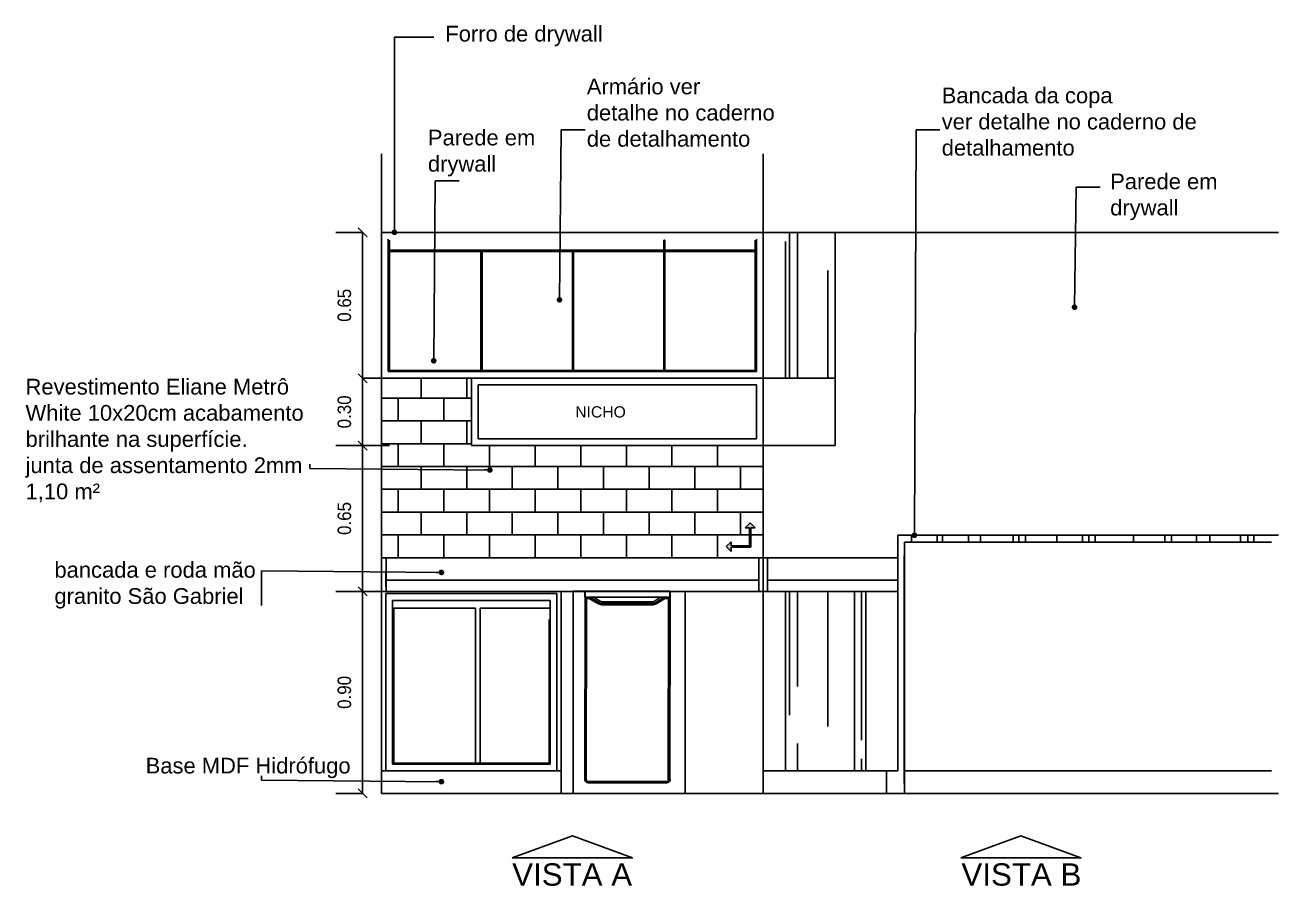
# Model space of a CAD drawing. Header units: millimetres. Extents: x 7034 to 7235, y -465 to -378.
# Drawn here: x 7092.75 to 7098.32, y -422.63 to -418.79 of the extents above; entities that cross this region are included whole.
import ezdxf

# ---------------------------------------------------------------- set-up
doc = ezdxf.new("R2010")
doc.units = ezdxf.units.MM
doc.header["$LTSCALE"] = 0.005
doc.linetypes.add('CONTINUO', pattern=[0])
doc.layers.get('0').update_dxf_attribs({"linetype": 'CONTINUO'})
doc.layers.get('DEFPOINTS').update_dxf_attribs({"linetype": 'CONTINUO', "lineweight": 15})
for name, color, linetype in [('- COTAS', 12, 'Continuous'), ('.DETALHES PRETO', 250, 'Continuous'), ('0-COTAS', 12, 'Continuous'), ('252', 252, 'Continuous'), ('ARQ-TEXTO', 3, 'Continuous'), ('ARQ_ALVENARIA', 6, 'Continuous'), ('ARQ_ESQUADRIA', 5, 'Continuous'), ('ARQ_TXT_AMBIENTE', 3, 'Continuous'), ('DETALHES', 4, 'Continuous'), ('LL_DETALHES PRETO', 250, 'Continuous'), ('NN_COTA', 1, 'Continuous'), ('NN_GESSO', 5, 'Continuous')]:
    doc.layers.add(name, color=color, linetype=linetype)
doc.layers.add('ARQ_MOB', color=252, linetype='Continuous', lineweight=5)
doc.styles.add('50', font='ARIALN.TTF', dxfattribs={"height": 0.1})
doc.styles.add('ARQ', font='arial.ttf', dxfattribs={"width": 0.9})
doc.styles.add('R80-20', font='simplex.shx', dxfattribs={"height": 0.04})
doc.styles.get("Standard").update_dxf_attribs({"font": 'arial.ttf'})
doc.dimstyles.new('1-40', dxfattribs={"dimtxt": 0.06, "dimasz": 0.04, "dimexe": 0.1195, "dimexo": 0.1, "dimgap": 0.05, "dimtad": 1, "dimzin": 0, "dimdsep": 46, "dimtxsty": 'ARQ', "dimblk": 'OBLIQUE', "dimcen": 0.09, "dimclrd": 1, "dimclre": 1, "dimclrt": 7, "dimadec": 0, "dimazin": 0, "dimtm": 1e-09, "dimtfac": 1, "dimtofl": 0, "dimtmove": 0, "dimatfit": 3, "dimfxl": 0.1, "dimfxlon": 1, "dimtolj": 1, "dimtzin": 0, "dimlwd": -1, "dimlwe": -1, "dimarcsym": 0})
doc.dimstyles.new('50', dxfattribs={"dimscale": 0, "dimtxt": 0.1, "dimasz": 0.025, "dimexe": 0.05, "dimexo": 0.05, "dimgap": 0.01, "dimtad": 1, "dimdec": 0, "dimlfac": 100, "dimzin": 0, "dimdsep": 46, "dimtxsty": '50', "dimblk": 'DOT', "dimcen": 0.02, "dimclrd": 1, "dimclre": 1, "dimclrt": 7, "dimadec": 0, "dimazin": 0, "dimtfac": 1, "dimtdec": 0, "dimtofl": 0, "dimtmove": 2, "dimatfit": 2, "dimldrblk": 'DOT', "dimfxl": 0.05, "dimtolj": 1, "dimtzin": 0, "dimlwd": -1, "dimarcsym": 0})
pattern_1 = [(90, (-2.34576, 7e-13), (-0.254, 0.5588), [3.81, -0.508, 1.27, -0.254]), (90, (-2.47276, 0.33782), (-0.33782, -0.254), [0.762, -0.08382, 1.524, -0.1905]), (90, (-2.56166, 0.127), (-0.17018, 1.3208), [2.032, -0.3556, 1.016, -0.254])]

# ---------------------------------------------------------------- blocks, each defined once
blk = doc.blocks.new('_DOT')
at = {"color": 0, "linetype": 'ByBlock'}
blk.add_line((-0.5, 0), (-1, 0), dxfattribs=at)
at = {"color": 0, "linetype": 'ByBlock', "const_width": 0.5}
blk.add_lwpolyline([(-0.25, 0, 1), (0.25, 0, 1)], format="xyb", close=True, dxfattribs=at)
blk = doc.blocks.new('DOT')
at = {"layer": 'ARQ-TEXTO', "color": 0, "linetype": 'ByBlock'}
blk.add_line((-0.5, 0), (-1, 0), dxfattribs=at)
at = {"layer": 'ARQ-TEXTO', "color": 0, "linetype": 'ByBlock', "const_width": 0.5}
blk.add_lwpolyline([(-0.25, 0, 1), (0.25, 0, 1)], format="xyb", close=True, dxfattribs=at)
blk = doc.blocks.new('seta')
at = {"layer": 'NN_COTA', "transparency": 33554549}
h = blk.add_hatch(dxfattribs=at)
h.set_pattern_fill('ANGLE', color=256)
h.set_pattern_definition([(0, (-0.006, 0.008), (0, 6.985), [5.08, -1.905]), (90, (-0.006, 0.008), (-6.985, 4e-16), [5.08, -1.905])])
h.paths.add_polyline_path([(17.271, -37.7472), (17.5387, -37.846), (17.8064, -37.7472)])
at = {"layer": 'NN_COTA'}
blk.add_lwpolyline([(17.271, -37.7472), (17.8064, -37.7472), (17.5387, -37.846), (17.271, -37.7472)], dxfattribs=at)
blk = doc.blocks.new('_OBLIQUE')
at = {"color": 0, "linetype": 'ByBlock'}
blk.add_line((-0.5, -0.5), (0.5, 0.5), dxfattribs=at)
blk = doc.blocks.new('*D71')
at = {"layer": '- COTAS', "color": 1, "transparency": 16777216}
for p, q in [((7094.2549, -421.317), (7094.1354, -421.317)), ((7094.2549, -422.217), (7094.2549, -421.317)), ((7094.2549, -422.217), (7094.1354, -422.217))]:
    blk.add_line(p, q, dxfattribs=at)
at = {"layer": 'DEFPOINTS', "color": 0, "transparency": 16777216}
for p in [(7094.2549, -421.317), (7094.3397, -421.317), (7094.3397, -422.217)]:
    blk.add_point(p, dxfattribs=at)
at = {"layer": '- COTAS', "color": 1, "transparency": 16777216, "xscale": 0.04, "yscale": 0.04, "zscale": 0.04}
for p, rotation in [((7094.2549, -421.317), 90), ((7094.2549, -422.217), 270)]:
    blk.add_blockref('_OBLIQUE', p, dxfattribs=dict(at, rotation=rotation))
at = {"layer": '- COTAS', "color": 7, "transparency": 16777216, "insert": (7094.1743, -421.767), "char_height": 0.06, "attachment_point": 5, "rotation": 90, "style": 'ARQ'}
blk.add_mtext('\\A1;0.90', dxfattribs=at)
blk = doc.blocks.new('*D72')
at = {"layer": '- COTAS', "color": 1, "transparency": 16777216}
for p, q in [((7094.2549, -420.667), (7094.1354, -420.667)), ((7094.2549, -421.317), (7094.2549, -420.667)), ((7094.2549, -421.317), (7094.3744, -421.317))]:
    blk.add_line(p, q, dxfattribs=at)
at = {"layer": 'DEFPOINTS', "color": 0, "transparency": 16777216}
for p in [(7094.2549, -420.667), (7094.2549, -420.667), (7094.2549, -421.317)]:
    blk.add_point(p, dxfattribs=at)
at = {"layer": '- COTAS', "color": 1, "transparency": 16777216, "xscale": 0.04, "yscale": 0.04, "zscale": 0.04}
for p, rotation in [((7094.2549, -420.667), 90), ((7094.2549, -421.317), 270)]:
    blk.add_blockref('_OBLIQUE', p, dxfattribs=dict(at, rotation=rotation))
at = {"layer": '- COTAS', "color": 7, "transparency": 16777216, "insert": (7094.1743, -420.992), "char_height": 0.06, "attachment_point": 5, "rotation": 90, "style": 'ARQ'}
blk.add_mtext('\\A1;0.65', dxfattribs=at)
blk = doc.blocks.new('*D73')
at = {"layer": '- COTAS', "color": 1, "transparency": 16777216}
for p, q in [((7094.2549, -420.367), (7094.3744, -420.367)), ((7094.2549, -420.667), (7094.2549, -420.367)), ((7094.2549, -420.667), (7094.3744, -420.667))]:
    blk.add_line(p, q, dxfattribs=at)
at = {"layer": 'DEFPOINTS', "color": 0, "transparency": 16777216}
for p in [(7094.2549, -420.367), (7094.2549, -420.367), (7094.2549, -420.667)]:
    blk.add_point(p, dxfattribs=at)
at = {"layer": '- COTAS', "color": 1, "transparency": 16777216, "xscale": 0.04, "yscale": 0.04, "zscale": 0.04}
for p, rotation in [((7094.2549, -420.367), 90), ((7094.2549, -420.667), 270)]:
    blk.add_blockref('_OBLIQUE', p, dxfattribs=dict(at, rotation=rotation))
at = {"layer": '- COTAS', "color": 7, "transparency": 16777216, "insert": (7094.1743, -420.517), "char_height": 0.06, "attachment_point": 5, "rotation": 90, "style": 'ARQ'}
blk.add_mtext('\\A1;0.30', dxfattribs=at)
blk = doc.blocks.new('*D74')
at = {"layer": '- COTAS', "color": 1, "transparency": 16777216}
for p, q in [((7094.2549, -419.717), (7094.1354, -419.717)), ((7094.2549, -420.367), (7094.2549, -419.717)), ((7094.2549, -420.367), (7094.3744, -420.367))]:
    blk.add_line(p, q, dxfattribs=at)
at = {"layer": 'DEFPOINTS', "color": 0, "transparency": 16777216}
for p in [(7094.2549, -419.717), (7094.3397, -419.717), (7094.2549, -420.367)]:
    blk.add_point(p, dxfattribs=at)
at = {"layer": '- COTAS', "color": 1, "transparency": 16777216, "xscale": 0.04, "yscale": 0.04, "zscale": 0.04}
for p, rotation in [((7094.2549, -419.717), 90), ((7094.2549, -420.367), 270)]:
    blk.add_blockref('_OBLIQUE', p, dxfattribs=dict(at, rotation=rotation))
at = {"layer": '- COTAS', "color": 7, "transparency": 16777216, "insert": (7094.1743, -420.042), "char_height": 0.06, "attachment_point": 5, "rotation": 90, "style": 'ARQ'}
blk.add_mtext('\\A1;0.65', dxfattribs=at)
blk = doc.blocks.new('558')
at = {"layer": 'ARQ_MOB', "true_color": 0xed1f24}
h = blk.add_hatch(color=240, dxfattribs=at)
h.dxf.hatch_style = 1
h.paths.add_polyline_path([(32.186, -99.96), (31.924, -99.96), (31.924, -99.904), (31.859, -99.969), (31.924, -100.035), (31.924, -99.979), (32.166, -99.979), (32.166, -100.221), (32.111, -100.221), (32.176, -100.287), (32.242, -100.221), (32.186, -100.221)])
at = {"layer": '0-COTAS'}
blk.add_line((32.186, -99.96), (32.186, -100.221), dxfattribs=at)
at = {"layer": 'NN_COTA'}
for p, q in [((31.924, -99.904), (31.859, -99.969)), ((31.859, -99.969), (31.924, -100.035)), ((31.924, -99.96), (31.924, -99.904)), ((32.186, -99.96), (31.924, -99.96)), ((31.924, -100.035), (31.924, -99.979)), ((31.924, -99.979), (32.166, -99.979)), ((32.166, -99.979), (32.166, -100.221)), ((32.166, -100.221), (32.111, -100.221)), ((32.111, -100.221), (32.176, -100.287)), ((32.176, -100.287), (32.242, -100.221)), ((32.242, -100.221), (32.186, -100.221))]:
    blk.add_line(p, q, dxfattribs=at)

msp = doc.modelspace()

# ---------------------------------------------------------------- hatches: boundary and pattern name
at = {"layer": '.DETALHES PRETO'}
h = msp.add_hatch(dxfattribs=at)
h.set_pattern_fill('AR-RROOF', color=37, scale=0.01, angle=90)
h.set_pattern_definition(pattern_1)
h.paths.add_polyline_path([(7096.3597, -419.717), (7096.0397, -419.717), (7096.0397, -420.367), (7096.3597, -420.367)])
h = msp.add_hatch(dxfattribs=at)
h.set_pattern_fill('AR-RROOF', color=37, scale=0.01, angle=90)
h.set_pattern_definition(pattern_1)
h.paths.add_polyline_path([(7098.3347, -421.067), (7096.6397, -421.067), (7096.6397, -422.217), (7096.6697, -422.217), (7096.6697, -421.097), (7098.3047, -421.097), (7098.3047, -422.217), (7098.3347, -422.217)])
h = msp.add_hatch(dxfattribs=at)
h.set_pattern_fill('AR-RROOF', color=37, scale=0.01, angle=90)
h.set_pattern_definition(pattern_1)
h.paths.add_polyline_path([(7096.6397, -421.317), (7096.0397, -421.317), (7096.0397, -422.117), (7096.6397, -422.117)])
at = {"layer": '252'}
h = msp.add_hatch(dxfattribs=at)
h.set_pattern_fill('AR-B816', color=256, scale=0.0005)
h.set_pattern_definition([(0, (7096.03971, -421.16699), (0, 0.1016), []), (90, (7096.03971, -421.16699), (-0.1016, 0.1016), [0.1016, -0.1016])])
h.paths.add_polyline_path([(7096.0397, -420.667), (7094.7397, -420.667), (7094.7397, -420.367), (7094.3397, -420.367), (7094.3397, -421.167), (7094.3597, -421.167), (7096.0197, -421.167), (7096.0397, -421.167)])
h.paths.add_polyline_path([(7095.8756, -421.1662), (7095.8974, -421.1444), (7095.8974, -421.163), (7095.9783, -421.163), (7095.9783, -421.0821), (7095.9597, -421.0821), (7095.9815, -421.0603), (7096.0034, -421.0821), (7095.9848, -421.0821), (7095.9848, -421.1695), (7095.8974, -421.1695), (7095.8974, -421.1881)])

# ---------------------------------------------------------------- linework, layer by layer
at = {"layer": '.DETALHES PRETO'}
for p, q in [((7094.3397, -419.717), (7094.3397, -420.147)), ((7096.0397, -419.717), (7094.3397, -419.717)), ((7096.0397, -420.147), (7096.0397, -419.717)), ((7094.3697, -419.747), (7094.3697, -420.337)), ((7096.0097, -419.797), (7094.3697, -419.797)), ((7094.3747, -419.752), (7094.3747, -420.332)), ((7094.7822, -419.797), (7094.7822, -420.332)), ((7094.7872, -419.797), (7094.7872, -420.332)), ((7095.1897, -419.797), (7095.1897, -420.332)), ((7095.1947, -419.797), (7095.1947, -420.332)), ((7095.5972, -419.752), (7095.5972, -420.332)), ((7095.6022, -419.752), (7095.5972, -419.752)), ((7095.6022, -419.752), (7095.6022, -420.332)), ((7096.0047, -420.332), (7096.0047, -419.752)), ((7096.0097, -420.337), (7096.0097, -419.747)), ((7094.7822, -419.802), (7094.3747, -419.802)), ((7095.1897, -419.802), (7094.7872, -419.802)), ((7095.5972, -419.802), (7095.1947, -419.802)), ((7096.0047, -419.802), (7095.6022, -419.802)), ((7094.7822, -420.112), (7094.7872, -420.112)), ((7095.1897, -420.112), (7095.1947, -420.112)), ((7095.5972, -420.112), (7095.6022, -420.112)), ((7094.3697, -420.337), (7096.0097, -420.337)), ((7094.3747, -420.332), (7094.7822, -420.332)), ((7094.7872, -420.332), (7095.1897, -420.332)), ((7095.1947, -420.332), (7095.5972, -420.332)), ((7095.6022, -420.332), (7096.0047, -420.332)), ((7094.3397, -420.367), (7094.7397, -420.367)), ((7094.7397, -420.667), (7094.7397, -420.367)), ((7094.7397, -420.367), (7096.0397, -420.367)), ((7094.7397, -420.367), (7096.0397, -420.367)), ((7096.0097, -420.397), (7094.7697, -420.397)), ((7094.7697, -420.397), (7094.7697, -420.637)), ((7096.0097, -420.637), (7096.0097, -420.397)), ((7096.0397, -420.367), (7096.0397, -420.667)), ((7096.3597, -420.667), (7096.3597, -420.367)), ((7096.0397, -420.667), (7094.7397, -420.667)), ((7094.7697, -420.637), (7096.0097, -420.637)), ((7096.0397, -420.667), (7096.3597, -420.667)), ((7096.6397, -421.067), (7098.3347, -421.067)), ((7096.6397, -422.117), (7096.6397, -421.067)), ((7096.6697, -421.097), (7098.3047, -421.097)), ((7096.6697, -422.217), (7096.6697, -421.097)), ((7094.3597, -421.167), (7094.3397, -421.167)), ((7094.3595, -421.297), (7094.3597, -421.167)), ((7094.3597, -421.167), (7096.0197, -421.167)), ((7096.0197, -421.317), (7096.0197, -421.217)), ((7096.0397, -421.347), (7096.0397, -421.217)), ((7094.3595, -422.117), (7094.3595, -421.327)), ((7095.1206, -421.327), (7094.3595, -421.327)), ((7095.1206, -421.327), (7095.1206, -422.117)), ((7095.1926, -421.3159), (7095.2708, -421.3159)), ((7095.1935, -421.3159), (7095.1926, -421.3159)), ((7095.1926, -421.317), (7095.1926, -422.217)), ((7095.6926, -421.3181), (7095.1935, -421.3159)), ((7095.2452, -421.3163), (7095.2452, -421.3159)), ((7095.2452, -421.3159), (7095.2464, -421.3159)), ((7095.2452, -421.3163), (7095.2464, -421.3163)), ((7095.2452, -421.3426), (7095.2452, -421.3163)), ((7095.2452, -421.3426), (7095.2464, -421.3426)), ((7095.2452, -421.3434), (7095.2452, -421.3426)), ((7095.2452, -421.3434), (7095.2464, -421.3434)), ((7095.2465, -421.3443), (7095.2452, -422.1569)), ((7095.2464, -421.3159), (7095.2464, -421.3163)), ((7095.2661, -421.3159), (7095.2464, -421.3159)), ((7095.2464, -421.3163), (7095.2464, -421.3426)), ((7095.2464, -421.3426), (7095.2464, -421.3434)), ((7095.2464, -421.3426), (7095.6244, -421.3426)), ((7095.2464, -421.3434), (7095.267, -421.3434)), ((7095.2666, -421.3443), (7095.2464, -421.3443)), ((7095.2528, -421.3487), (7095.2514, -422.1568)), ((7095.2644, -421.3487), (7095.2526, -421.3487)), ((7095.2644, -421.3487), (7095.3028, -421.3705)), ((7095.2667, -421.3159), (7095.2661, -421.3159)), ((7095.3067, -421.367), (7095.2666, -421.3443)), ((7095.2669, -421.3159), (7095.2667, -421.3159)), ((7095.2671, -421.3159), (7095.2669, -421.3159)), ((7095.3074, -421.3664), (7095.267, -421.3434)), ((7095.2837, -421.3434), (7095.267, -421.3434)), ((7095.2671, -421.3159), (7095.2671, -421.3159)), ((7095.2671, -421.3159), (7095.2677, -421.3159)), ((7095.2677, -421.3159), (7095.2688, -421.3159)), ((7095.2688, -421.3159), (7095.2688, -421.3159)), ((7095.2698, -421.3159), (7095.2688, -421.3159)), ((7095.2698, -421.3159), (7095.2704, -421.3159)), ((7095.2712, -421.3159), (7095.2704, -421.3159)), ((7095.2721, -421.3159), (7095.2712, -421.3159)), ((7095.2724, -421.3159), (7095.2721, -421.3159)), ((7095.2724, -421.3159), (7095.273, -421.3159)), ((7095.2742, -421.3159), (7095.273, -421.3159)), ((7095.2742, -421.3159), (7095.2747, -421.3159)), ((7095.2747, -421.3159), (7095.275, -421.3159)), ((7095.2752, -421.3159), (7095.275, -421.3159)), ((7095.2752, -421.3159), (7095.2774, -421.3159)), ((7095.2777, -421.3159), (7095.2774, -421.3159)), ((7095.2778, -421.3159), (7095.2777, -421.3159)), ((7095.2785, -421.3159), (7095.2778, -421.3159)), ((7095.2804, -421.3159), (7095.2785, -421.3159)), ((7095.2804, -421.3159), (7095.2806, -421.3159)), ((7095.2818, -421.3159), (7095.2806, -421.3159)), ((7095.2824, -421.3159), (7095.2818, -421.3159)), ((7095.2836, -421.3159), (7095.2824, -421.3159)), ((7095.2862, -421.3159), (7095.2836, -421.3159)), ((7095.3138, -421.3605), (7095.2837, -421.3434)), ((7095.2837, -421.3434), (7095.583, -421.3434)), ((7095.2864, -421.3159), (7095.2862, -421.3159)), ((7095.2867, -421.3159), (7095.2864, -421.3159)), ((7095.2869, -421.3159), (7095.2867, -421.3159)), ((7095.2869, -421.3159), (7095.2891, -421.3159)), ((7095.2891, -421.3159), (7095.2904, -421.3159)), ((7095.291, -421.3159), (7095.2904, -421.3159)), ((7095.2914, -421.3159), (7095.291, -421.3159)), ((7095.2915, -421.3159), (7095.2914, -421.3159)), ((7095.2915, -421.3159), (7095.294, -421.3159)), ((7095.6244, -421.3165), (7095.2923, -421.3159)), ((7095.2964, -421.3159), (7095.2961, -421.3159)), ((7095.3015, -421.3159), (7095.3014, -421.3159)), ((7095.3067, -421.3159), (7095.3015, -421.3159)), ((7095.3068, -421.3159), (7095.3067, -421.3159)), ((7095.583, -421.3434), (7095.5552, -421.3605)), ((7095.599, -421.3434), (7095.5619, -421.3662)), ((7095.5994, -421.3443), (7095.5627, -421.3668)), ((7095.5667, -421.3702), (7095.6017, -421.3487)), ((7095.583, -421.3434), (7095.599, -421.3434)), ((7095.599, -421.3434), (7095.6244, -421.3434)), ((7095.6244, -421.3443), (7095.5994, -421.3443)), ((7095.6181, -421.3487), (7095.6017, -421.3487)), ((7095.6169, -422.1569), (7095.6183, -421.3443)), ((7095.6232, -422.157), (7095.6246, -421.3434)), ((7095.6244, -421.3426), (7095.6244, -421.3163)), ((7095.6258, -421.3178), (7095.6244, -422.1571)), ((7095.6244, -421.3426), (7095.6244, -421.3434)), ((7095.6256, -421.3426), (7095.6244, -421.3426)), ((7095.6244, -421.3434), (7095.6256, -421.3434)), ((7095.6256, -421.3426), (7095.6256, -421.3163)), ((7095.6256, -421.3434), (7095.6256, -421.3426)), ((7095.6926, -421.3181), (7095.6926, -422.217)), ((7096.0397, -422.117), (7096.0397, -421.347)), ((7095.091, -421.357), (7094.3891, -421.357)), ((7094.3891, -421.357), (7094.3891, -422.087)), ((7094.758, -421.392), (7094.3941, -421.392)), ((7094.3941, -421.392), (7094.3941, -422.082)), ((7094.758, -421.392), (7094.758, -422.082)), ((7094.7796, -421.392), (7094.7796, -422.082)), ((7095.086, -421.392), (7094.7796, -421.392)), ((7095.091, -422.087), (7095.091, -421.357)), ((7095.3045, -421.3714), (7095.3028, -421.3705)), ((7095.3064, -421.3723), (7095.3045, -421.3714)), ((7095.3083, -421.3731), (7095.3064, -421.3723)), ((7095.3082, -421.3678), (7095.3067, -421.367)), ((7095.3074, -421.3664), (7095.3089, -421.3671)), ((7095.3098, -421.3686), (7095.3082, -421.3678)), ((7095.3103, -421.3739), (7095.3083, -421.3731)), ((7095.3089, -421.3671), (7095.3104, -421.3679)), ((7095.3114, -421.3693), (7095.3098, -421.3686)), ((7095.3124, -421.3745), (7095.3103, -421.3739)), ((7095.3104, -421.3679), (7095.312, -421.3685)), ((7095.3131, -421.3699), (7095.3114, -421.3693)), ((7095.312, -421.3685), (7095.3136, -421.3691)), ((7095.3145, -421.3751), (7095.3124, -421.3745)), ((7095.3148, -421.3704), (7095.3131, -421.3699)), ((7095.3136, -421.3691), (7095.3152, -421.3697)), ((7095.3138, -421.3605), (7095.3149, -421.3611)), ((7095.3166, -421.3756), (7095.3145, -421.3751)), ((7095.3165, -421.3709), (7095.3148, -421.3704)), ((7095.3149, -421.3611), (7095.316, -421.3616)), ((7095.3152, -421.3697), (7095.3169, -421.3701)), ((7095.316, -421.3616), (7095.317, -421.3621)), ((7095.3183, -421.3713), (7095.3165, -421.3709)), ((7095.3166, -421.3756), (7095.3188, -421.376)), ((7095.3169, -421.3701), (7095.3187, -421.3705)), ((7095.317, -421.3621), (7095.3181, -421.3625)), ((7095.3193, -421.3628), (7095.3181, -421.3625)), ((7095.3202, -421.3716), (7095.3183, -421.3713)), ((7095.3187, -421.3705), (7095.3204, -421.3708)), ((7095.321, -421.3763), (7095.3188, -421.376)), ((7095.3204, -421.3631), (7095.3193, -421.3628)), ((7095.322, -421.3719), (7095.3202, -421.3716)), ((7095.3216, -421.3634), (7095.3204, -421.3631)), ((7095.3204, -421.3708), (7095.3222, -421.3711)), ((7095.3232, -421.3765), (7095.321, -421.3763)), ((7095.3228, -421.3636), (7095.3216, -421.3634)), ((7095.3239, -421.3721), (7095.322, -421.3719)), ((7095.3222, -421.3711), (7095.324, -421.3713)), ((7095.324, -421.3638), (7095.3228, -421.3636)), ((7095.3254, -421.3766), (7095.3232, -421.3765)), ((7095.3258, -421.3722), (7095.3239, -421.3721)), ((7095.3252, -421.3639), (7095.324, -421.3638)), ((7095.324, -421.3713), (7095.3259, -421.3714)), ((7095.3264, -421.364), (7095.3252, -421.3639)), ((7095.3276, -421.3767), (7095.3254, -421.3766)), ((7095.3277, -421.3722), (7095.3258, -421.3722)), ((7095.3259, -421.3714), (7095.3277, -421.3714)), ((7095.3264, -421.364), (7095.3278, -421.364)), ((7095.3276, -421.3767), (7095.5421, -421.3767)), ((7095.3277, -421.3714), (7095.5419, -421.3714)), ((7095.542, -421.3722), (7095.3277, -421.3722)), ((7095.3278, -421.364), (7095.5418, -421.364)), ((7095.5431, -421.364), (7095.5418, -421.364)), ((7095.5438, -421.3714), (7095.5419, -421.3714)), ((7095.5438, -421.3722), (7095.542, -421.3722)), ((7095.5442, -421.3766), (7095.5421, -421.3767)), ((7095.5431, -421.364), (7095.5443, -421.3639)), ((7095.5456, -421.3713), (7095.5438, -421.3714)), ((7095.5457, -421.3721), (7095.5438, -421.3722)), ((7095.5464, -421.3765), (7095.5442, -421.3766)), ((7095.5443, -421.3639), (7095.5455, -421.3638)), ((7095.5455, -421.3638), (7095.5467, -421.3636)), ((7095.5474, -421.3711), (7095.5456, -421.3713)), ((7095.5476, -421.3719), (7095.5457, -421.3721)), ((7095.5487, -421.3763), (7095.5464, -421.3765)), ((7095.5478, -421.3634), (7095.5467, -421.3636)), ((7095.5491, -421.3708), (7095.5474, -421.3711)), ((7095.5494, -421.3716), (7095.5476, -421.3719)), ((7095.5489, -421.3631), (7095.5478, -421.3634)), ((7095.5509, -421.3759), (7095.5487, -421.3763)), ((7095.55, -421.3628), (7095.5489, -421.3631)), ((7095.5509, -421.3705), (7095.5491, -421.3708)), ((7095.5512, -421.3713), (7095.5494, -421.3716)), ((7095.55, -421.3628), (7095.5511, -421.3624)), ((7095.5526, -421.3701), (7095.5509, -421.3705)), ((7095.5531, -421.3755), (7095.5509, -421.3759)), ((7095.5511, -421.3624), (7095.5521, -421.362)), ((7095.553, -421.3708), (7095.5512, -421.3713)), ((7095.5521, -421.362), (7095.5532, -421.3616)), ((7095.5543, -421.3696), (7095.5526, -421.3701)), ((7095.5547, -421.3703), (7095.553, -421.3708)), ((7095.5552, -421.375), (7095.5531, -421.3755)), ((7095.5532, -421.3616), (7095.5541, -421.3611)), ((7095.5552, -421.3605), (7095.5541, -421.3611)), ((7095.5559, -421.369), (7095.5543, -421.3696)), ((7095.5564, -421.3698), (7095.5547, -421.3703)), ((7095.5573, -421.3744), (7095.5552, -421.375)), ((7095.5575, -421.3684), (7095.5559, -421.369)), ((7095.5581, -421.3691), (7095.5564, -421.3698)), ((7095.5593, -421.3737), (7095.5573, -421.3744)), ((7095.559, -421.3677), (7095.5575, -421.3684)), ((7095.5597, -421.3684), (7095.5581, -421.3691)), ((7095.5605, -421.367), (7095.559, -421.3677)), ((7095.5613, -421.3729), (7095.5593, -421.3737)), ((7095.5612, -421.3676), (7095.5597, -421.3684)), ((7095.5619, -421.3662), (7095.5605, -421.367)), ((7095.5627, -421.3668), (7095.5612, -421.3676)), ((7095.5632, -421.3721), (7095.5613, -421.3729)), ((7095.565, -421.3711), (7095.5632, -421.3721)), ((7095.5667, -421.3702), (7095.565, -421.3711)), ((7095.086, -422.082), (7095.086, -421.442)), ((7094.3595, -422.117), (7094.3891, -422.117)), ((7094.3891, -422.087), (7095.091, -422.087)), ((7095.1206, -422.117), (7094.3891, -422.117)), ((7094.3941, -422.082), (7095.086, -422.082)), ((7095.248, -422.117), (7095.2468, -422.117)), ((7095.2453, -422.1585), (7095.2452, -422.1569)), ((7095.2457, -422.16), (7095.2453, -422.1585)), ((7095.2464, -422.1615), (7095.2457, -422.16)), ((7095.2464, -422.1569), (7095.2465, -422.1584)), ((7095.2473, -422.1629), (7095.2464, -422.1615)), ((7095.2465, -422.1584), (7095.2469, -422.1598)), ((7095.2469, -422.1598), (7095.2475, -422.1612)), ((7095.2485, -422.1642), (7095.2473, -422.1629)), ((7095.2475, -422.1612), (7095.2483, -422.1625)), ((7095.2483, -422.1625), (7095.2494, -422.1638)), ((7095.2498, -422.1655), (7095.2485, -422.1642)), ((7095.2494, -422.1638), (7095.2507, -422.1649)), ((7095.2514, -422.1666), (7095.2498, -422.1655)), ((7095.2507, -422.1649), (7095.2522, -422.1659)), ((7095.2532, -422.1675), (7095.2514, -422.1666)), ((7095.2522, -422.1659), (7095.2538, -422.1668)), ((7095.2526, -422.1567), (7095.2527, -422.1578)), ((7095.2526, -422.1567), (7095.2526, -422.1567)), ((7095.2527, -422.1578), (7095.253, -422.1587)), ((7095.253, -422.1587), (7095.2533, -422.1596)), ((7095.2551, -422.1683), (7095.2532, -422.1675)), ((7095.2533, -422.1596), (7095.2539, -422.1604)), ((7095.2538, -422.1668), (7095.2556, -422.1676)), ((7095.2539, -422.1604), (7095.2546, -422.1612)), ((7095.2546, -422.1612), (7095.2554, -422.1619)), ((7095.2571, -422.1689), (7095.2551, -422.1683)), ((7095.2554, -422.1619), (7095.2563, -422.1626)), ((7095.2556, -422.1676), (7095.2575, -422.1681)), ((7095.2563, -422.1626), (7095.2573, -422.1631)), ((7095.2592, -422.1694), (7095.2571, -422.1689)), ((7095.2573, -422.1631), (7095.2585, -422.1636)), ((7095.2575, -422.1681), (7095.2595, -422.1686)), ((7095.2585, -422.1636), (7095.2597, -422.164)), ((7095.2614, -422.1696), (7095.2592, -422.1694)), ((7095.2595, -422.1686), (7095.2615, -422.1688)), ((7095.2597, -422.164), (7095.2609, -422.1642)), ((7095.2609, -422.1642), (7095.262, -422.1644)), ((7095.2614, -422.1696), (7095.6051, -422.1696)), ((7095.2615, -422.1688), (7095.6051, -422.1688)), ((7095.262, -422.1644), (7095.6053, -422.1644)), ((7095.6051, -422.1688), (7095.6076, -422.1689)), ((7095.6051, -422.1696), (7095.6076, -422.1698)), ((7095.6053, -422.1644), (7095.6076, -422.1645)), ((7095.6076, -422.1645), (7095.6091, -422.1644)), ((7095.6076, -422.1689), (7095.61, -422.1688)), ((7095.6076, -422.1698), (7095.6102, -422.1696)), ((7095.6091, -422.1644), (7095.6106, -422.1642)), ((7095.61, -422.1688), (7095.6124, -422.1684)), ((7095.6102, -422.1696), (7095.6127, -422.1692)), ((7095.6106, -422.1642), (7095.612, -422.1638)), ((7095.612, -422.1638), (7095.6133, -422.1633)), ((7095.6124, -422.1684), (7095.6146, -422.1678)), ((7095.6127, -422.1692), (7095.6151, -422.1686)), ((7095.6133, -422.1633), (7095.6145, -422.1626)), ((7095.6145, -422.1626), (7095.6155, -422.1619)), ((7095.6146, -422.1678), (7095.6167, -422.167)), ((7095.6151, -422.1686), (7095.6173, -422.1677)), ((7095.6155, -422.1619), (7095.6164, -422.1611)), ((7095.6164, -422.1611), (7095.6171, -422.1601)), ((7095.6167, -422.167), (7095.6186, -422.166)), ((7095.6171, -422.1601), (7095.6177, -422.1591)), ((7095.6173, -422.1677), (7095.6194, -422.1666)), ((7095.6177, -422.1591), (7095.618, -422.1581)), ((7095.618, -422.1581), (7095.6181, -422.1569)), ((7095.6181, -422.1569), (7095.6181, -422.1569)), ((7095.6186, -422.166), (7095.6203, -422.1648)), ((7095.6194, -422.1666), (7095.6212, -422.1654)), ((7095.6203, -422.1648), (7095.6217, -422.1635)), ((7095.6212, -422.1654), (7095.6227, -422.1639)), ((7095.6217, -422.1635), (7095.6229, -422.162)), ((7095.6227, -422.1639), (7095.624, -422.1623)), ((7095.6229, -422.162), (7095.6237, -422.1604)), ((7095.6237, -422.1604), (7095.6242, -422.1587)), ((7095.624, -422.1623), (7095.6248, -422.1606)), ((7095.6242, -422.1587), (7095.6244, -422.157)), ((7095.6248, -422.1606), (7095.6254, -422.1589)), ((7095.6254, -422.1589), (7095.6256, -422.1571))]:
    msp.add_line(p, q, dxfattribs=at)
at = {"layer": '252'}
msp.add_line((7096.0397, -421.167), (7096.6397, -421.167), dxfattribs=at)
at = {"layer": 'ARQ_ALVENARIA'}
for p, q in [((7094.3397, -422.217), (7094.3397, -419.367)), ((7096.0397, -422.217), (7096.0397, -419.367)), ((7094.3397, -422.217), (7096.0397, -422.217)), ((7096.0397, -422.217), (7098.3347, -422.217))]:
    msp.add_line(p, q, dxfattribs=at)
at = {"layer": 'ARQ_ESQUADRIA'}
for p, q in [((7096.3597, -420.367), (7096.3597, -419.717)), ((7096.0397, -420.367), (7096.3597, -420.367)), ((7096.0597, -421.317), (7096.0597, -421.167)), ((7096.0197, -421.267), (7094.3595, -421.267)), ((7096.0597, -421.267), (7096.6397, -421.267)), ((7096.0397, -421.317), (7094.3397, -421.317)), ((7095.1397, -422.217), (7095.1397, -421.317)), ((7096.0397, -421.317), (7096.6397, -421.317)), ((7096.6397, -421.317), (7096.6397, -422.117)), ((7094.3397, -422.117), (7095.1397, -422.117)), ((7096.0397, -422.117), (7096.6397, -422.117)), ((7096.5897, -422.117), (7096.5897, -422.217))]:
    msp.add_line(p, q, dxfattribs=at)
for points in [[(7094.3397, -421.317), (7094.3597, -421.317), (7094.3597, -421.167), (7094.3397, -421.167)], [(7096.0197, -421.317), (7096.0397, -421.317), (7096.0397, -421.167), (7096.0197, -421.167)]]:
    msp.add_lwpolyline(points, close=True, dxfattribs=at)
at = {"layer": 'DETALHES'}
for p, q in [((7096.0397, -419.717), (7094.3397, -419.717)), ((7098.3347, -419.717), (7096.0397, -419.717))]:
    msp.add_line(p, q, dxfattribs=at)
at = {"layer": 'LL_DETALHES PRETO'}
msp.add_line((7096.6697, -422.117), (7098.3047, -422.117), dxfattribs=at)

# ---------------------------------------------------------------- block references
at = {"layer": '0-COTAS', "xscale": 0.3339827421375685, "yscale": 0.3339827421375685, "zscale": 0.3339827421375685, "rotation": 270}
msp.add_blockref('558', (7129.3696, -410.371), dxfattribs=at)
at = {"layer": 'NN_GESSO', "xscale": -1, "rotation": 180}
for p in [(7077.6511, -460.2518), (7079.6486, -460.2518)]:
    msp.add_blockref('seta', p, dxfattribs=at)

# ---------------------------------------------------------------- texts
at = {"color": 1, "char_height": 0.099753, "width": 0.677655, "attachment_point": 1, "style": 'R80-20'}
for s, insert in [('\\pi0.07186;{\\fArial|b0|i0|c0|p34;VISTA A}', (7094.8497, -422.5287)), ('\\pi0.07567;{\\fArial|b0|i0|c0|p34;VISTA B}', (7096.8472, -422.5287))]:
    msp.add_mtext(s, dxfattribs=dict(at, insert=insert))
at = {"layer": 'ARQ_TXT_AMBIENTE', "char_height": 0.07, "attachment_point": 1}
for s, width, gutter_width, heights, insert in [('Forro de drywall', 0.754607, 0, [0.2882], (7094.6237, -418.7966)), ('Armário ver detalhe no caderno de detalhamento', 0.845233, 0.1003, [0.399], (7095.2539, -419.0318)), ('Bancada da copa\\Pver detalhe no caderno de detalhamento', 1.506452, 0.1003, [0.399], (7096.835, -419.0716)), ('Parede em drywall', 0.524363, 0.1003, [0.399], (7094.5462, -419.2596)), ('Parede em drywall', 0.536196, 0.1003, [0.399], (7097.5854, -419.4549)), ('Revestimento Eliane Metrô White 10x20cm acabamento brilhante na superfície.\\Pjunta de assentamento 2mm\\P1,10 m²', 1.267, 0.6268, [0.7243], (7092.7538, -420.3696)), ('bancada e roda mão\\Pgranito São Gabriel', 1.120738, 0.6268, [0.7243], (7092.8824, -421.1859)), ('Base MDF Hidrófugo', 1.09351, 0.6268, [0.3296], (7093.2889, -422.0583))]:
    msp.add_mtext_dynamic_manual_height_columns(s, width=width, gutter_width=gutter_width, heights=heights, dxfattribs=dict(at, insert=insert))
at = {"layer": 'ARQ_TXT_AMBIENTE', "insert": (7095.2026, -420.492), "char_height": 0.05, "width": 0.824517, "attachment_point": 1}
msp.add_mtext('NICHO', dxfattribs=at)

# ---------------------------------------------------------------- dimensions: what is measured, and where the dimension line sits
at = {"layer": '- COTAS'}
for base, p1, p2, picture, middle in [((7094.2549, -419.717), (7094.2549, -420.367), (7094.3397, -419.717), '*D74', (7094.1743, -420.042)), ((7094.2549, -420.367), (7094.2549, -420.667), (7094.2549, -420.367), '*D73', (7094.1743, -420.517)), ((7094.2549, -420.667), (7094.2549, -421.317), (7094.2549, -420.667), '*D72', (7094.1743, -420.992)), ((7094.2549, -421.317), (7094.3397, -422.217), (7094.3397, -421.317), '*D71', (7094.1743, -421.767))]:
    dim = msp.add_linear_dim(base=base, p1=p1, p2=p2, angle=90, dimstyle='1-40', dxfattribs=at)
    dim.commit()
    dim.dimension.update_dxf_attribs({"geometry": picture, "text_midpoint": middle})

# ---------------------------------------------------------------- leaders
at = {"layer": 'ARQ_ALVENARIA'}
for points in [[(7094.3969, -419.717), (7094.3969, -418.8478), (7094.5719, -418.8478)], [(7095.1325, -420.0176), (7095.1396, -419.2599), (7095.2462, -419.2599)], [(7096.7136, -421.067), (7096.7206, -419.2599), (7096.8273, -419.2599)], [(7094.5721, -420.2892), (7094.5792, -419.4879), (7094.6858, -419.4879)], [(7097.4267, -420.0506), (7097.4338, -419.515), (7097.5404, -419.515)], [(7094.8222, -420.776), (7094.0209, -420.769), (7094.0209, -420.7502)], [(7094.6065, -421.2324), (7093.8052, -421.2254), (7093.8052, -421.3793)], [(7094.6065, -422.1649), (7093.8052, -422.1579), (7093.8052, -422.1382)]]:
    msp.add_leader(points, dimstyle='50', override={"dimscale": 1, "dimtad": 0, "dimldrblk": 'DOT'}, dxfattribs=at)

doc.saveas('drawing.dxf')
